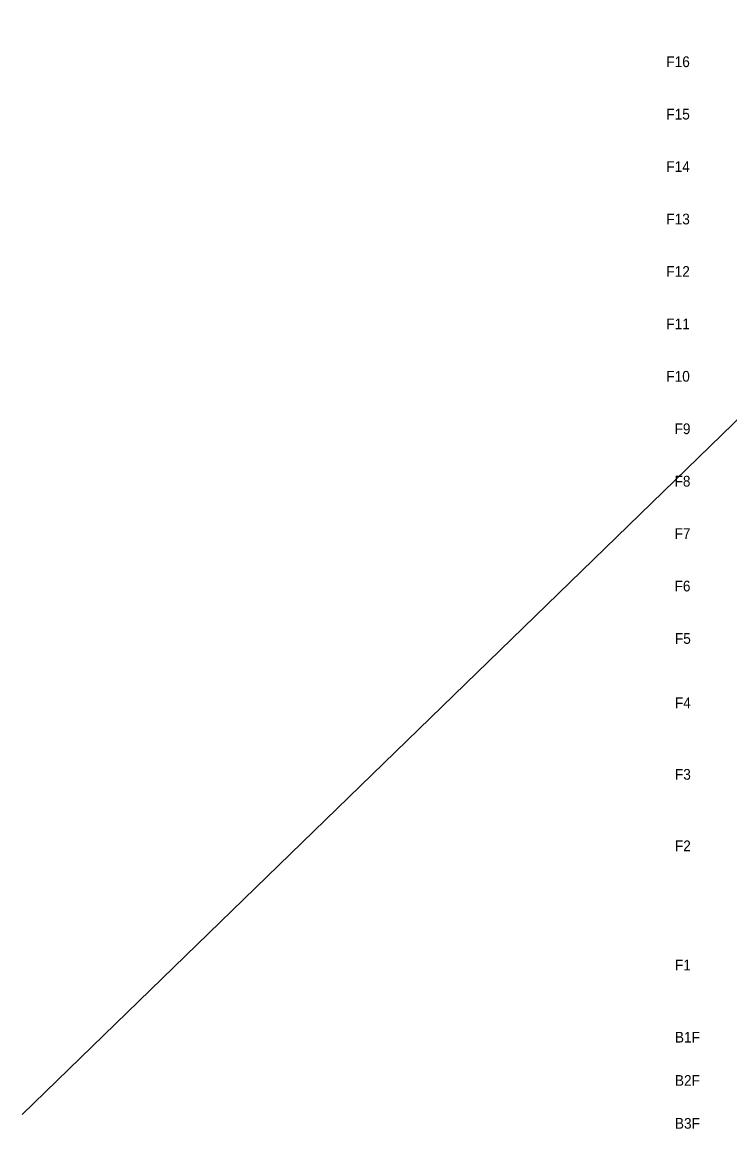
# Model space of a CAD drawing. Header units: millimetres. Extents: x 49323 to 538172, y -39336 to 181761.
# Drawn here: x 49323 to 108789, y -3844 to 89028 of the extents above; entities that cross this region are included whole.
import ezdxf

# ---------------------------------------------------------------- set-up
doc = ezdxf.new("R2010")
doc.units = ezdxf.units.MM
doc.layers.get('0').update_dxf_attribs({"lineweight": 20})
doc.layers.add('NDC_S_DIM', color=1, linetype='Continuous', lineweight=15)
doc.styles.add('DrawingTitle', font='FRADM.TTF', dxfattribs={"width": 0.95})

msp = doc.modelspace()

# ---------------------------------------------------------------- linework, layer by layer
at = {"layer": 'NDC_S_DIM', "ltscale": 40}
msp.add_lwpolyline([(239091.8, 181761), (49322.6, -2647.5)], dxfattribs=at)

# ---------------------------------------------------------------- texts
at = {"color": 6, "char_height": 900, "width": 4481.166, "attachment_point": 1, "style": 'DrawingTitle'}
for s, insert in [('F16', (103375.1, 86155.9)), ('F15', (103375.1, 81755.9)), ('F14', (103375.1, 77355.9)), ('F13', (103375.1, 72955.9)), ('F12', (103375.1, 68555.9)), ('F11', (103375.1, 64155.9)), ('F10', (103375.1, 59755.9)), ('F9', (104064.6, 55355.9))]:
    msp.add_mtext(s, dxfattribs=dict(at, insert=insert))
at = {"color": 1, "char_height": 900, "width": 4481.166, "attachment_point": 1, "style": 'DrawingTitle'}
for s, insert in [('F8', (104064.6, 50955.9)), ('F7', (104064.6, 46555.9)), ('F6', (104064.6, 42155.9)), ('F5', (104095, 37755.9)), ('F4', (104095, 32355.9)), ('F3', (104095, 26355.9)), ('F2', (104095, 20355.9))]:
    msp.add_mtext(s, dxfattribs=dict(at, insert=insert))
at = {"color": 1, "char_height": 900, "attachment_point": 1, "style": 'DrawingTitle'}
for s, insert in [('F1', (104095, 10355.9)), ('B1F', (104095, 4298.3)), ('B2F', (104095, 668.7)), ('B3F', (104095, -2931.3))]:
    msp.add_mtext_dynamic_manual_height_columns(s, width=4481.166, gutter_width=4500, heights=[0], dxfattribs=dict(at, insert=insert))

doc.saveas('drawing.dxf')
